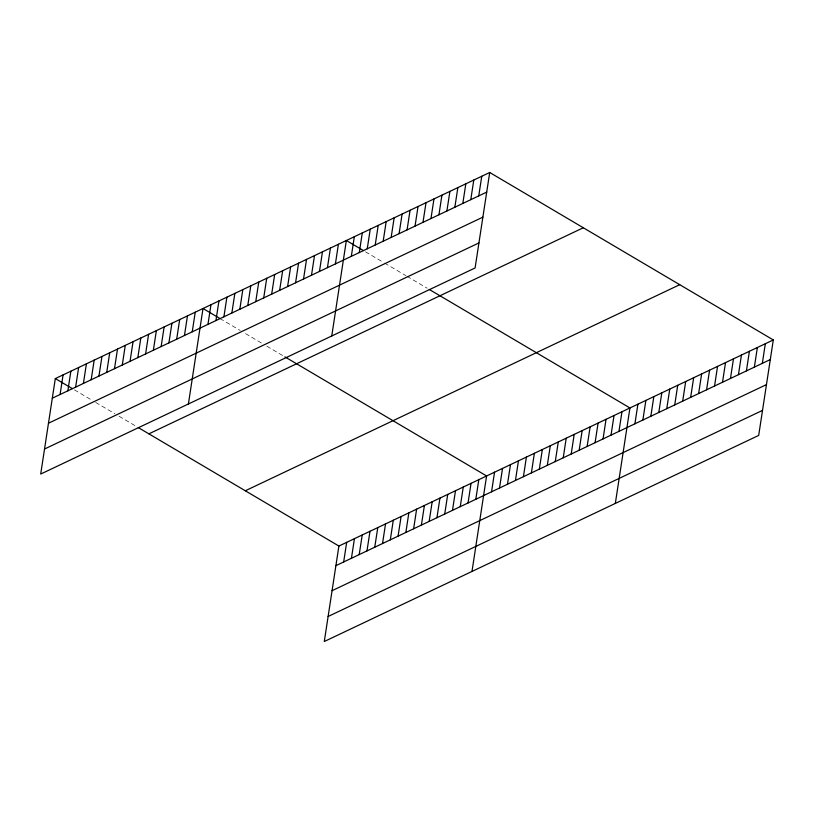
<?xml version="1.0" encoding="UTF-8"?>
<svg xmlns="http://www.w3.org/2000/svg" width="814" height="814" viewBox="0 0 814 814"><rect width="100%" height="100%" fill="white"/><g stroke="black" fill="none" stroke-linecap="round" stroke-linejoin="round"><path stroke-width="0.61" stroke-dasharray="4.07 3.05" d="M365.506 251.801L383.577 262.474M384.646 263.105L405.911 275.661M406.98 276.292L427.187 288.227M220.024 318.559L240.232 330.484M245.543 333.628L262.556 343.671M266.809 346.184L283.832 356.237M74.45 389.886L91.463 399.928M95.716 402.442L114.866 413.746M119.119 416.259L136.131 426.302"/><path stroke-width="1.22" d="M489.713 172.487L55.311 378.581L40.7 474.053L475.101 267.959L489.713 172.487L773.3 339.947L758.689 435.419L324.287 641.513L338.899 546.041L773.3 339.947M60.083 394.515L63.085 374.888M67.857 390.822L70.859 371.204M75.631 387.138L78.632 367.511M83.404 383.445L86.406 363.827M91.178 379.762L94.18 360.134M98.952 376.068L101.954 356.451M106.726 372.385L109.727 352.767M114.499 368.691L117.501 349.074M122.273 365.008L125.275 345.39M130.047 361.324L133.048 341.697M137.82 357.631L140.822 338.014M145.594 353.948L148.596 334.32M153.368 350.254L156.369 330.637M161.141 346.571L164.143 326.943M168.915 342.877L171.917 323.26M176.689 339.194L179.691 319.576M184.463 335.5L187.464 315.883M192.236 331.817L195.238 312.2M188.4 403.978L203.012 308.506L220.024 318.559M207.967 324.348L210.968 304.731M215.934 320.574L218.935 300.956M223.901 316.799L226.903 297.171M231.858 313.014L234.859 293.396M239.825 309.239L242.826 289.621M247.792 305.464L250.793 285.836M255.749 301.679L258.76 282.061M263.716 297.904L266.717 278.286M271.683 294.129L274.684 274.501M279.65 290.344L282.651 270.726M287.607 286.569L290.608 266.951M295.574 282.794L298.575 263.166M303.541 279.009L306.542 259.391M311.497 275.234L314.509 255.616M319.464 271.459L322.466 251.831M327.432 267.674L330.433 248.056M335.399 263.899L338.4 244.281M331.756 335.968L346.357 240.496L363.38 250.549M351.322 256.339L354.324 236.721M359.289 252.564L362.291 232.946M367.246 248.789L370.258 229.161M375.213 245.004L378.215 225.386M383.18 241.229L386.182 221.612M391.147 237.454L394.149 217.826M343.661 561.965L346.672 542.348M399.104 233.669L402.106 214.051M351.434 558.282L354.446 538.664M407.071 229.894L410.073 210.277M359.208 554.599L362.22 534.971M415.038 226.119L418.04 206.491M366.982 550.905L369.994 531.288M422.995 222.334L426.007 202.717M374.755 547.222L377.767 527.594M430.962 218.559L433.964 198.942M382.529 543.528L385.531 523.911M438.929 214.784L441.931 195.157M390.303 539.845L393.304 520.217M446.896 210.999L449.898 191.382M398.077 536.151L401.078 516.534M454.853 207.224L457.855 187.607M405.85 532.468L408.852 512.851M462.82 203.449L465.822 183.822M413.624 528.774L416.626 509.157M470.787 199.664L473.789 180.047M421.398 525.091L424.399 505.474M478.744 195.889L481.756 176.272M429.171 521.408L432.173 501.78M436.945 517.714L439.947 498.097M444.719 514.031L447.72 494.403M452.492 510.337L455.494 490.72M460.266 506.654L463.268 487.026M468.04 502.96L471.041 483.343M475.814 499.277L478.815 479.66M471.988 571.438L486.589 475.966L284.89 356.858M491.554 491.809L494.556 472.191M499.521 488.034L502.523 468.406M507.478 484.259L510.48 464.631M515.445 480.474L518.447 460.856M523.412 476.699L526.414 457.071M531.379 472.924L534.381 453.296M539.336 469.139L542.338 449.521M547.303 465.364L550.305 445.746M555.27 461.589L558.272 441.961M563.227 457.804L566.229 438.186M571.194 454.029L574.196 434.411M579.161 450.254L582.163 430.626M587.128 446.469L590.13 426.851M595.085 442.694L598.087 423.077M603.052 438.919L606.054 419.291M611.019 435.134L614.021 415.516M618.976 431.359L621.977 411.742M615.333 503.428L629.944 407.956L429.314 289.479M634.91 423.799L637.911 404.182M642.877 420.024L645.878 400.407M650.834 416.249L653.835 396.622M658.801 412.464L661.802 392.847M666.768 408.689L669.769 389.072M674.725 404.914L677.726 385.287M682.692 401.129L685.693 381.512M690.659 397.354L693.66 377.737M698.626 393.579L701.627 373.952M706.583 389.794L709.584 370.177M714.55 386.019L717.551 366.402M722.517 382.244L725.518 362.617M730.473 378.459L733.475 358.842M738.44 374.684L741.442 355.067M746.407 370.909L749.409 351.282M754.364 367.124L757.376 347.507M762.331 363.349L765.333 343.732M52.31 398.199L486.711 192.114M48.474 423.229L482.885 217.145M44.526 449.023L478.937 242.928M148.891 433.842L583.302 227.757M245.309 490.771L679.721 284.686M335.887 565.659L770.298 359.574M332.061 590.689L766.462 384.605M328.113 616.483L762.525 410.388M55.311 378.581L72.324 388.624M138.258 427.564L338.899 546.041"/></g></svg>
